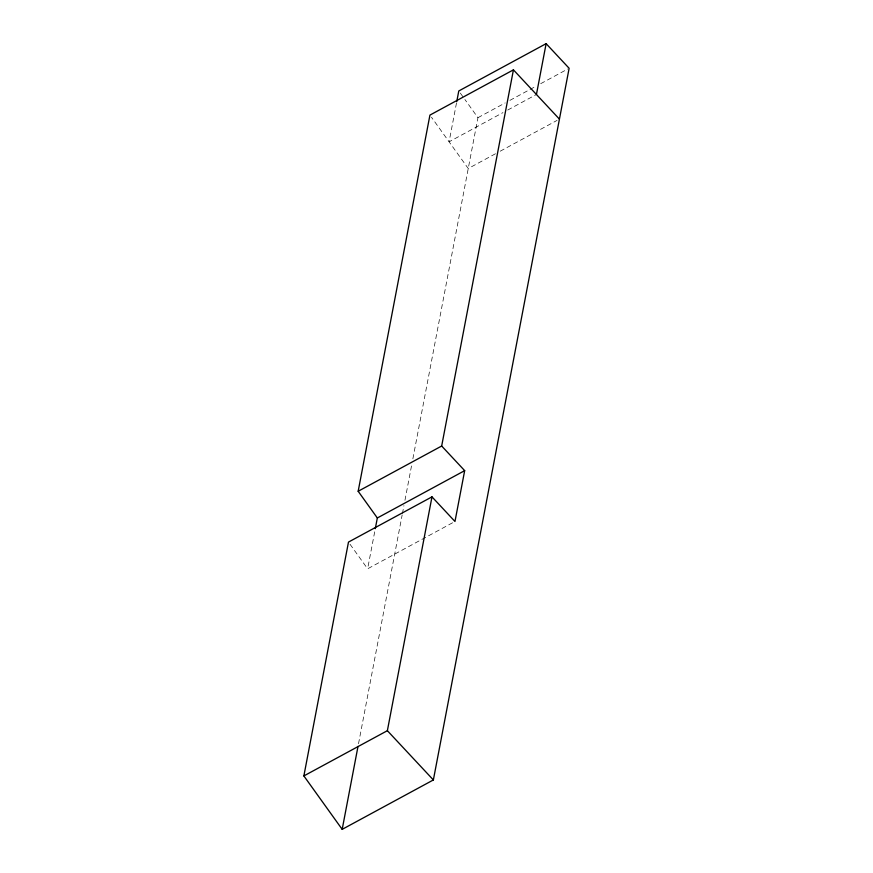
<?xml version="1.0" encoding="UTF-8"?>
<svg xmlns="http://www.w3.org/2000/svg" width="873" height="873" viewBox="0 0 873 873"><rect width="100%" height="100%" fill="white"/><g stroke="black" fill="none" stroke-linecap="round" stroke-linejoin="round"><path stroke-width="0.65" stroke-dasharray="4.37 3.27" d="M452.585 522.774L367.631 568.803L375.041 530.009M456.492 103.014L449.093 141.808L502.935 112.639M358.519 743.741L402.158 514.983M402.409 513.651L403.937 505.62M404.963 500.273L411.849 464.152M412.874 458.805L477.946 117.68L464.916 99.522M477.946 117.68L505.183 102.927M509.919 100.362L528.863 90.094M530.053 89.45L535.967 86.241M540.703 83.677L567.941 68.923M507.715 110.042L536.437 94.48M495.482 153.757L468.244 168.522L431.469 117.233M500.218 151.193L557.061 120.398M460.322 93.105L464.152 98.453M350.008 544.228L367.631 568.803"/><path stroke-width="1.31" d="M456.743 101.672L458.783 90.967L546.127 43.65L569.131 68.28L433.368 779.949L342.183 829.35L303.869 775.922L348.48 542.089L431.982 496.857L454.975 521.487L464.676 470.645L441.673 446.016L513.433 69.851L559.429 119.11M375.292 528.678L377.332 517.973L358.17 491.259L429.931 115.094L513.433 69.851M342.183 829.35L358.006 746.415M303.869 775.922L387.372 730.69L431.982 496.857M536.437 94.48L546.127 43.65M358.17 491.259L441.673 446.016M377.332 517.973L464.676 470.645M387.372 730.69L433.368 779.949"/></g></svg>
